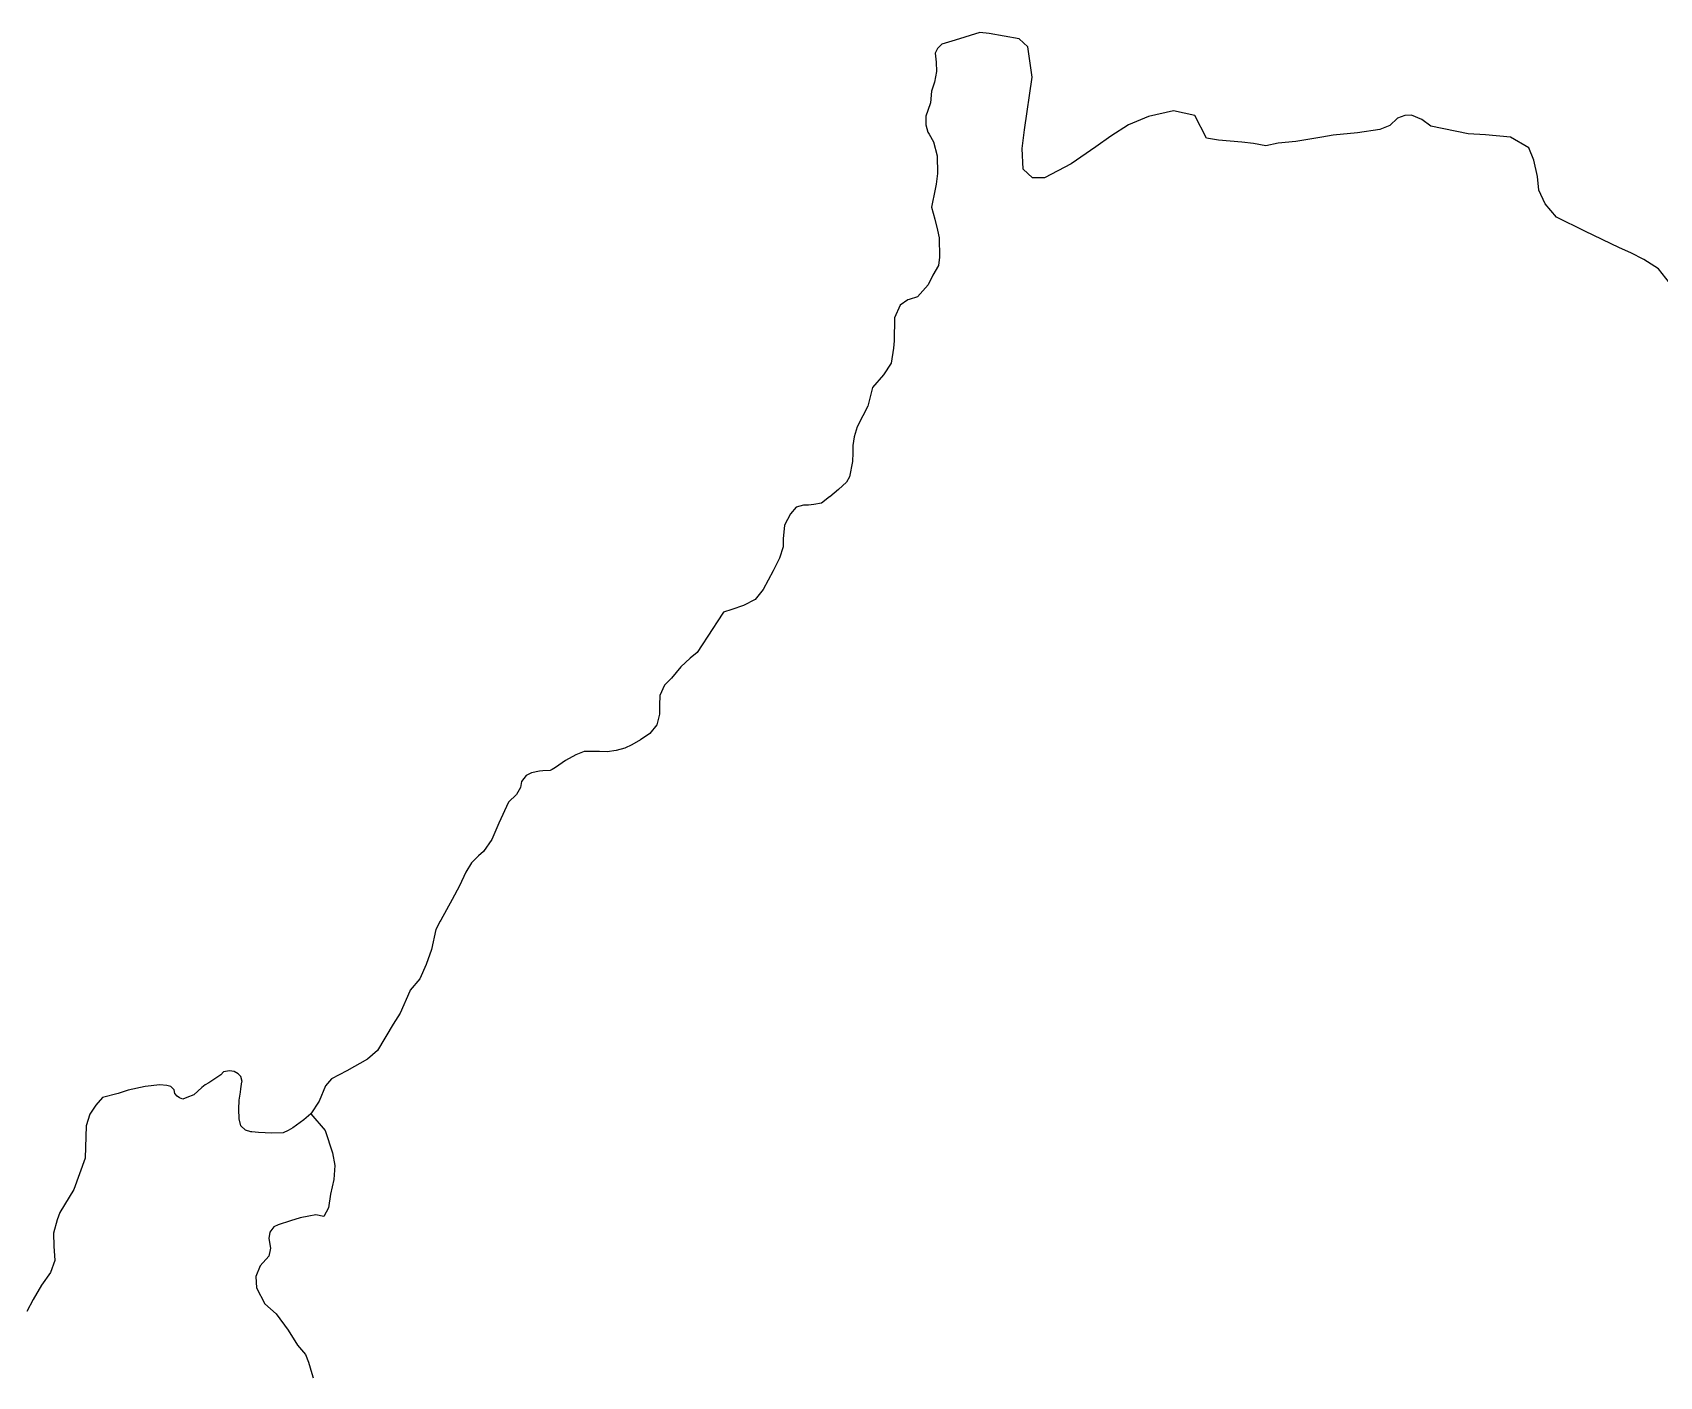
# Model space of a CAD drawing. Header units: millimetres. Extents: x 642261 to 742091, y 6812581 to 6930561.
# Drawn here: x 711481 to 717302, y 6915331 to 6920141 of the extents above; entities that cross this region are included whole.
import ezdxf

# ---------------------------------------------------------------- set-up
doc = ezdxf.new("R2010")
doc.units = ezdxf.units.MM
doc.layers.add('LimiteAreaMunicipio', color=10, linetype='Continuous')
doc.layers.add('LimiteRegional', color=10, linetype='Continuous')

# ---------------------------------------------------------------- blocks, each defined once
blk = doc.blocks.new('compartilhadora_AUTOCAD_OD_1_FMEBLOCK1')
at = {"layer": 'LimiteAreaMunicipio', "color": 7, "linetype": 'Continuous'}
blk.add_lwpolyline([(-7192.09095, 12365.81415), (-7232.03075, 12416.31225), (-7284.19105, 12449.79855), (-7331.41925, 12473.62295), (-7371.94495, 12491.58285), (-7495.12105, 12551.23435), (-7596.35075, 12600.91725), (-7636.85625, 12649.10345), (-7659.59165, 12698.52015), (-7665.14595, 12747.50125), (-7677.78355, 12805.32595), (-7695.71015, 12849.68315), (-7761.41725, 12887.23945), (-7851.46085, 12896.51295), (-7912.68155, 12899.52535), (-8046.65645, 12926.81625), (-8078.57415, 12950.36315), (-8115.73365, 12966.34545), (-8139.58935, 12964.85815), (-8165.28375, 12955.74535), (-8192.98815, 12929.43735), (-8228.99445, 12914.76535), (-8309.20595, 12902.79905), (-8396.15495, 12894.78185), (-8437.12845, 12887.85645), (-8529.31855, 12872.27385), (-8592.41155, 12865.74335), (-8636.82205, 12856.96405), (-8680.92465, 12865.41045), (-8723.39425, 12869.99825), (-8806.66595, 12877.22915), (-8849.10145, 12883.73045), (-8891.17845, 12965.00525), (-8966.82785, 12982.47955), (-9056.33465, 12961.44985), (-9128.27475, 12932.16655), (-9191.66125, 12891.61115), (-9245.39075, 12852.88225), (-9333.75555, 12792.28525), (-9428.86635, 12742.31085), (-9471.64115, 12742.71155), (-9505.61845, 12773.60455), (-9508.65395, 12847.48225), (-9500.56915, 12913.46105), (-9473.11015, 13101.85385), (-9488.85975, 13211.15785), (-9519.27565, 13239.87945), (-9627.44045, 13259.22865), (-9660.81745, 13262.15755), (-9748.35345, 13234.79845), (-9796.26925, 13220.33365), (-9811.85535, 13205.29405), (-9820.66925, 13188.21965), (-9816.14275, 13155.59165), (-9815.01935, 13123.02415), (-9822.50575, 13084.86605), (-9833.29315, 13052.51015), (-9837.44435, 13010.46365), (-9846.84905, 12982.78205), (-9853.60835, 12962.88675), (-9854.15245, 12932.26345), (-9846.12105, 12905.31695), (-9842.00675, 12898.08505), (-9826.31515, 12870.50285), (-9813.58735, 12820.49805), (-9811.30695, 12757.27705), (-9817.09175, 12719.08855), (-9820.59665, 12701.95135), (-9833.86775, 12637.06055), (-9821.00425, 12594.71155), (-9811.50985, 12554.33695), (-9805.93795, 12527.79315), (-9804.70365, 12458.48785), (-9808.65095, 12427.92505), (-9827.97915, 12393.80645), (-9845.60585, 12359.65765), (-9883.81965, 12316.30175), (-9913.22845, 12306.95575), (-9918.05225, 12305.42265), (-9945.61505, 12286.76685), (-9965.14665, 12241.16425), (-9966.60865, 12158.86405), (-9968.78605, 12132.09895), (-9978.24505, 12078.65925), (-10004.51385, 12037.00555), (-10044.46155, 11991.76545), (-10060.96355, 11925.04895), (-10078.58905, 11890.89985), (-10099.71905, 11851.06925), (-10110.57285, 11814.88525), (-10114.51925, 11784.32235), (-10114.99495, 11757.52695), (-10115.53865, 11726.90365), (-10126.73215, 11671.58015), (-10137.28005, 11652.62185), (-10166.67835, 11626.33985), (-10196.80895, 11600.90585), (-10197.77785, 11600.08805), (-10227.10795, 11577.63385), (-10254.07165, 11573.63025), (-10273.17945, 11570.79315), (-10291.89395, 11571.12515), (-10317.54965, 11563.92205), (-10338.40675, 11539.40285), (-10359.53535, 11499.57185), (-10363.82055, 11449.86925), (-10363.90345, 11445.19315), (-10364.32975, 11421.16005), (-10376.95175, 11381.17815), (-10399.94855, 11335.49155), (-10435.09665, 11269.25025), (-10464.66305, 11233.39785), (-10505.90065, 11211.15425), (-10548.23505, 11196.90255), (-10577.79475, 11187.53925), (-10600.52155, 11153.47995), (-10616.30015, 11129.32905), (-10672.23955, 11043.70625), (-10696.42975, 11023.07455), (-10730.85725, 10991.78805), (-10764.06585, 10951.51925), (-10788.32355, 10927.05955), (-10806.01345, 10889.08165), (-10806.62345, 10854.63045), (-10807.19945, 10822.09325), (-10808.24115, 10817.76855), (-10816.38315, 10783.96475), (-10840.74205, 10753.76305), (-10875.17255, 10731.39785), (-10905.37965, 10713.42825), (-10931.14515, 10701.30755), (-10961.63645, 10692.86365), (-10993.66045, 10688.04025), (-11020.79995, 10688.52025), (-11076.67515, 10689.50835), (-11105.63325, 10677.44385), (-11142.73225, 10656.53975), (-11178.29815, 10632.01515), (-11190.87955, 10625.22745), (-11197.64565, 10621.57715), (-11223.90925, 10619.58215), (-11236.02345, 10618.66195), (-11264.70375, 10612.60955), (-11284.20165, 10603.34325), (-11300.54665, 10582.07215), (-11302.94725, 10567.63085), (-11304.12025, 10560.57535), (-11318.93215, 10535.68375), (-11346.57865, 10507.42555), (-11381.43535, 10432.58155), (-11406.42785, 10373.73325), (-11435.92395, 10331.13415), (-11453.76955, 10315.27935), (-11468.39065, 10301.16415), (-11479.75555, 10290.58485), (-11499.51435, 10256.79715), (-11522.71955, 10208.69705), (-11549.14885, 10158.85705), (-11588.76075, 10085.89315), (-11591.16465, 10081.41745), (-11606.92275, 10052.07705), (-11622.55735, 9980.48675), (-11641.06745, 9926.91355), (-11664.33495, 9875.22105), (-11698.58625, 9834.50215), (-11699.79475, 9831.79255), (-11735.16205, 9752.50095), (-11759.80345, 9713.40905), (-11815.75575, 9619.17295), (-11851.44385, 9587.46225), (-11925.63245, 9545.64995), (-11980.41205, 9517.86855), (-12001.60655, 9493.08865), (-12024.93495, 9437.80335), (-12054.39665, 9392.73135), (-12003.45775, 9332.14265), (-11976.41715, 9252.25645), (-11968.98975, 9207.73075), (-11972.10925, 9157.43305), (-11983.67045, 9105.09065), (-11991.36915, 9055.33035), (-12007.86385, 9025.39105), (-12036.41645, 9031.00835), (-12061.81365, 9025.86605), (-12092.60455, 9020.65105), (-12126.90645, 9009.74065), (-12171.50585, 8995.17315), (-12186.98555, 8987.76935), (-12200.96285, 8968.82475), (-12204.77795, 8945.86295), (-12198.56595, 8911.21045), (-12199.76355, 8905.09905), (-12204.18735, 8882.52325), (-12235.48415, 8848.53075), (-12251.50375, 8810.43125), (-12248.80295, 8770.08325), (-12219.12725, 8711.98885), (-12178.81695, 8676.73595), (-12135.50245, 8618.40125), (-12102.35035, 8564.08335), (-12073.81655, 8530.78585), (-12062.48025, 8503.88995), (-12050.72255, 8462.96095), (-12046.41135, 8447.95355)], dxfattribs=at)

msp = doc.modelspace()

# ---------------------------------------------------------------- linework, layer by layer
at = {"layer": 'LimiteRegional', "color": 7, "linetype": 'Continuous'}
msp.add_lwpolyline([(717338.6891, 6919244.5715), (717298.7493, 6919295.0696), (717246.589, 6919328.5559), (717199.3608, 6919352.3803), (717158.8351, 6919370.3402), (717035.659, 6919429.9917), (716934.4293, 6919479.6746), (716893.9238, 6919527.8608), (716871.1884, 6919577.2775), (716865.6341, 6919626.2586), (716852.9965, 6919684.0833), (716835.0699, 6919728.4405), (716769.3628, 6919765.9968), (716679.3192, 6919775.2703), (716618.0985, 6919778.2827), (716484.1236, 6919805.5736), (716452.2059, 6919829.1205), (716415.0464, 6919845.1028), (716391.1907, 6919843.6155), (716365.4963, 6919834.5027), (716337.7919, 6919808.1947), (716301.7856, 6919793.5227), (716221.5741, 6919781.5564), (716134.6251, 6919773.5392), (716093.6516, 6919766.6138), (716001.4615, 6919751.0312), (715938.3685, 6919744.5007), (715893.958, 6919735.7214), (715849.8554, 6919744.1678), (715807.3858, 6919748.7556), (715724.1141, 6919755.9865), (715681.6786, 6919762.4878), (715639.6016, 6919843.7626), (715563.9522, 6919861.2369), (715474.4454, 6919840.2072), (715402.5053, 6919810.9239), (715339.1188, 6919770.3685), (715285.3893, 6919731.6396), (715197.0245, 6919671.0426), (715101.9137, 6919621.0682), (715059.1389, 6919621.4689), (715025.1616, 6919652.3619), (715022.1261, 6919726.2396), (715030.2109, 6919792.2184), (715057.6699, 6919980.6112), (715041.9203, 6920089.9152), (715011.5044, 6920118.6368), (714903.3396, 6920137.986), (714869.9626, 6920140.9149), (714782.4266, 6920113.5558), (714734.5108, 6920099.091), (714718.9247, 6920084.0514), (714710.1108, 6920066.977), (714714.6373, 6920034.349), (714715.7607, 6920001.7815), (714708.2743, 6919963.6234), (714697.4869, 6919931.2675), (714693.3357, 6919889.221), (714683.931, 6919861.5394), (714677.1717, 6919841.6441), (714676.6276, 6919811.0208), (714684.659, 6919784.0743), (714688.7733, 6919776.8424), (714704.4649, 6919749.2602), (714717.1927, 6919699.2554), (714719.4731, 6919636.0344), (714713.6883, 6919597.8459), (714710.1834, 6919580.7087), (714696.9123, 6919515.8179), (714709.7758, 6919473.4689), (714719.2702, 6919433.0943), (714724.8421, 6919406.5505), (714726.0764, 6919337.2452), (714722.1291, 6919306.6824), (714702.8009, 6919272.5638), (714685.1742, 6919238.415), (714646.9604, 6919195.0591), (714617.5516, 6919185.7131), (714612.7278, 6919184.18), (714585.165, 6919165.5242), (714565.6334, 6919119.9216), (714564.1714, 6919037.6214), (714561.994, 6919010.8563), (714552.535, 6918957.4166), (714526.2662, 6918915.7629), (714486.3185, 6918870.5228), (714469.8165, 6918803.8063), (714452.191, 6918769.6572), (714431.061, 6918729.8266), (714420.2072, 6918693.6426), (714416.2608, 6918663.0797), (714415.7851, 6918636.2843), (714415.2414, 6918605.661), (714404.0479, 6918550.3375), (714393.5, 6918531.3792), (714364.1017, 6918505.0972), (714333.9711, 6918479.6632), (714333.0022, 6918478.8454), (714303.6721, 6918456.3912), (714276.7084, 6918452.3876), (714257.6006, 6918449.5505), (714238.8861, 6918449.8825), (714213.2304, 6918442.6794), (714192.3733, 6918418.1602), (714171.2447, 6918378.3292), (714166.9595, 6918328.6266), (714166.8766, 6918323.9505), (714166.4503, 6918299.9174), (714153.8283, 6918259.9355), (714130.8315, 6918214.2489), (714095.6834, 6918148.0076), (714066.117, 6918112.1552), (714024.8794, 6918089.9116), (713982.545, 6918075.6599), (713952.9853, 6918066.2966), (713930.2585, 6918032.2373), (713914.4799, 6918008.0864), (713858.5405, 6917922.4636), (713834.3503, 6917901.8319), (713799.9228, 6917870.5454), (713766.7142, 6917830.2766), (713742.4565, 6917805.8169), (713724.7666, 6917767.839), (713724.1566, 6917733.3878), (713723.5806, 6917700.8506), (713722.5389, 6917696.5259), (713714.3969, 6917662.7221), (713690.038, 6917632.5204), (713655.6075, 6917610.1552), (713625.4004, 6917592.1856), (713599.6349, 6917580.0649), (713569.1436, 6917571.621), (713537.1196, 6917566.7976), (713509.9801, 6917567.2776), (713454.1049, 6917568.2657), (713425.1468, 6917556.2012), (713388.0478, 6917535.2971), (713352.4819, 6917510.7725), (713339.9005, 6917503.9848), (713333.1344, 6917500.3345), (713306.8708, 6917498.3395), (713294.7566, 6917497.4193), (713266.0763, 6917491.3669), (713246.5784, 6917482.1006), (713230.2334, 6917460.8295), (713227.8328, 6917446.3882), (713226.6598, 6917439.3327), (713211.8479, 6917414.4411), (713184.2014, 6917386.1829), (713149.3447, 6917311.3389), (713124.3522, 6917252.4906), (713094.8561, 6917209.8915), (713077.0105, 6917194.0367), (713062.3894, 6917179.9215), (713051.0245, 6917169.3422), (713031.2657, 6917135.5545), (713008.0605, 6917087.4544), (712981.6312, 6917037.6144), (712942.0193, 6916964.6505), (712939.6154, 6916960.1748), (712923.8573, 6916930.8344), (712908.2227, 6916859.2441), (712889.7126, 6916805.6709), (712866.4451, 6916753.9784), (712832.1938, 6916713.2595), (712830.9853, 6916710.5499), (712795.618, 6916631.2583), (712770.9766, 6916592.1664), (712715.0243, 6916497.9303), (712679.3362, 6916466.2196), (712605.1476, 6916424.4073), (712550.368, 6916396.6259), (712529.1735, 6916371.846), (712505.8451, 6916316.5607), (712476.3834, 6916271.4887), (712451.7051, 6916249.3575), (712412.0351, 6916221.3076), (712394.8386, 6916212.0275), (712377.6422, 6916202.7474), (712336.7419, 6916201.5508), (712289.0979, 6916204.3057), (712265.3761, 6916206.3939), (712261.8873, 6916206.7011), (712243.2578, 6916212.7784), (712226.4996, 6916228.4057), (712220.1266, 6916253.4329), (712219.0304, 6916287.9502), (712219.6033, 6916320.5215), (712225.2171, 6916349.1711), (712226.5493, 6916361.138), (712229.263, 6916385.5144), (712230.9996, 6916387.4004), (712226.1944, 6916404.7339), (712216.1461, 6916414.4934), (712202.6585, 6916422.3968), (712185.6641, 6916424.6123), (712163.4602, 6916421.1695), (712154.2401, 6916411.1555), (712151.3048, 6916407.9673), (712111.6688, 6916381.8324), (712097.9117, 6916374.4081), (712085.8238, 6916365.0378), (712058.1076, 6916338.6932), (712032.3974, 6916329.5624), (712018.6741, 6916324.0539), (712006.8218, 6916328.0952), (711998.4089, 6916333.9926), (711990.0632, 6916343.722), (711986.8933, 6916357.1936), (711975.1757, 6916368.8988), (711961.6206, 6916372.9699), (711936.1124, 6916375.3346), (711883.1911, 6916368.5978), (711823.3578, 6916356.2325), (711787.3638, 6916343.4485), (711730.9027, 6916329.1071), (711706.593, 6916302.702), (711685.5882, 6916270.4893), (711672.7069, 6916227.92), (711668.9389, 6916112.8767), (711628.5079, 6916000.2448), (711578.5333, 6915917.7143), (711568.2214, 6915891.1553), (711555.4624, 6915843.4654), (711556.3586, 6915797.4525), (711560.5595, 6915745.6322), (711544.496, 6915703.7498), (711513.0412, 6915658.3044), (711483.1885, 6915607.081), (711460.2811, 6915563.4021)], dxfattribs=at)

# ---------------------------------------------------------------- block references
at = {"layer": 'LimiteAreaMunicipio', "color": 7, "linetype": 'Continuous'}
msp.add_blockref('compartilhadora_AUTOCAD_OD_1_FMEBLOCK1', (724530.78, 6906878.7573), dxfattribs=at)

doc.saveas('drawing.dxf')
